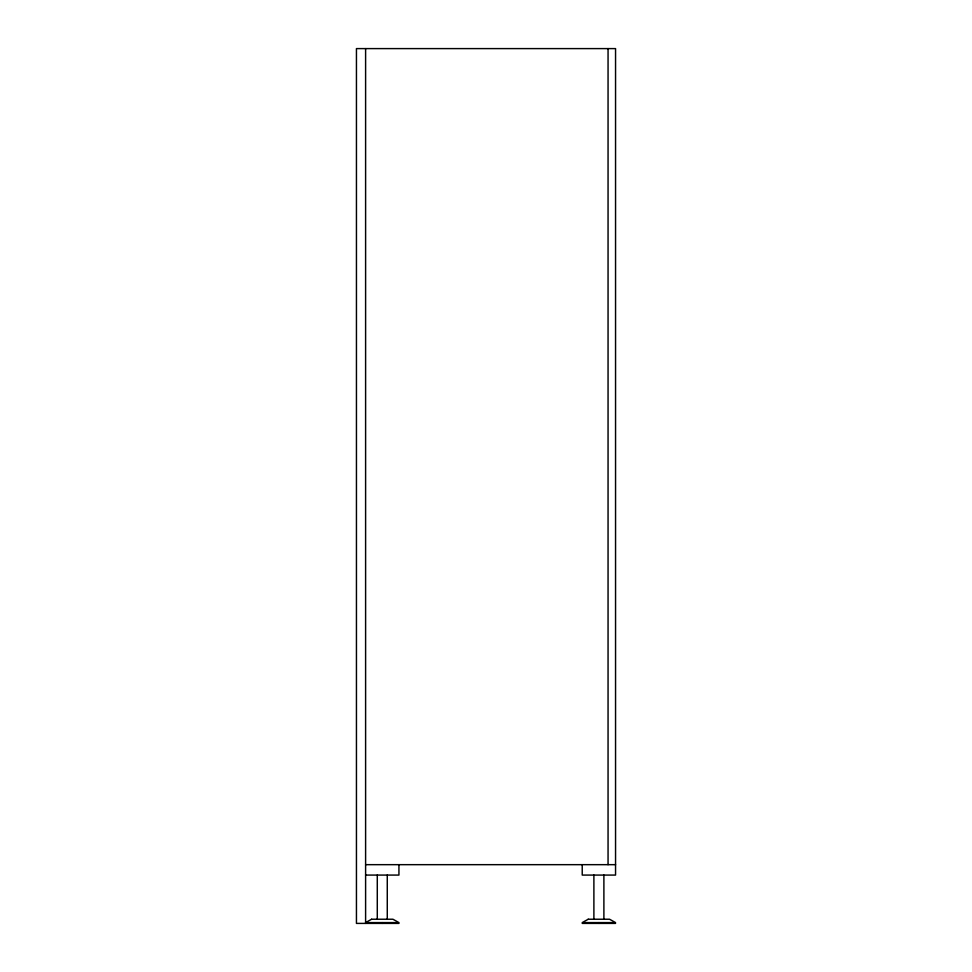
<?xml version="1.0" encoding="UTF-8"?>
<svg xmlns="http://www.w3.org/2000/svg" width="972" height="972" viewBox="0 0 972 972"><rect width="100%" height="100%" fill="white"/><g stroke="black" fill="none" stroke-linecap="round" stroke-linejoin="round"><path stroke-width="1.46" d="M365.606 864.667L615.555 864.667M365.606 875.079L398.933 875.079L398.933 864.667M398.933 923.4L356.445 923.4L356.445 48.6L615.555 48.6L615.555 875.079L582.228 875.079L582.228 864.667M582.228 923.4L615.555 923.4M608.059 48.6L608.059 864.667M603.891 875.079L603.891 919.233M598.886 922.598L598.886 923.4M593.892 875.079L593.892 919.233M387.269 875.079L387.269 919.233M382.275 922.598L382.275 923.4M377.282 875.079L377.282 919.233M365.606 48.6L365.606 923.4M371.608 919.233L365.606 922.598L398.933 922.598L392.931 919.233L371.608 919.233M588.23 919.233L582.228 922.598L615.555 922.598L609.553 919.233L588.23 919.233"/></g></svg>
